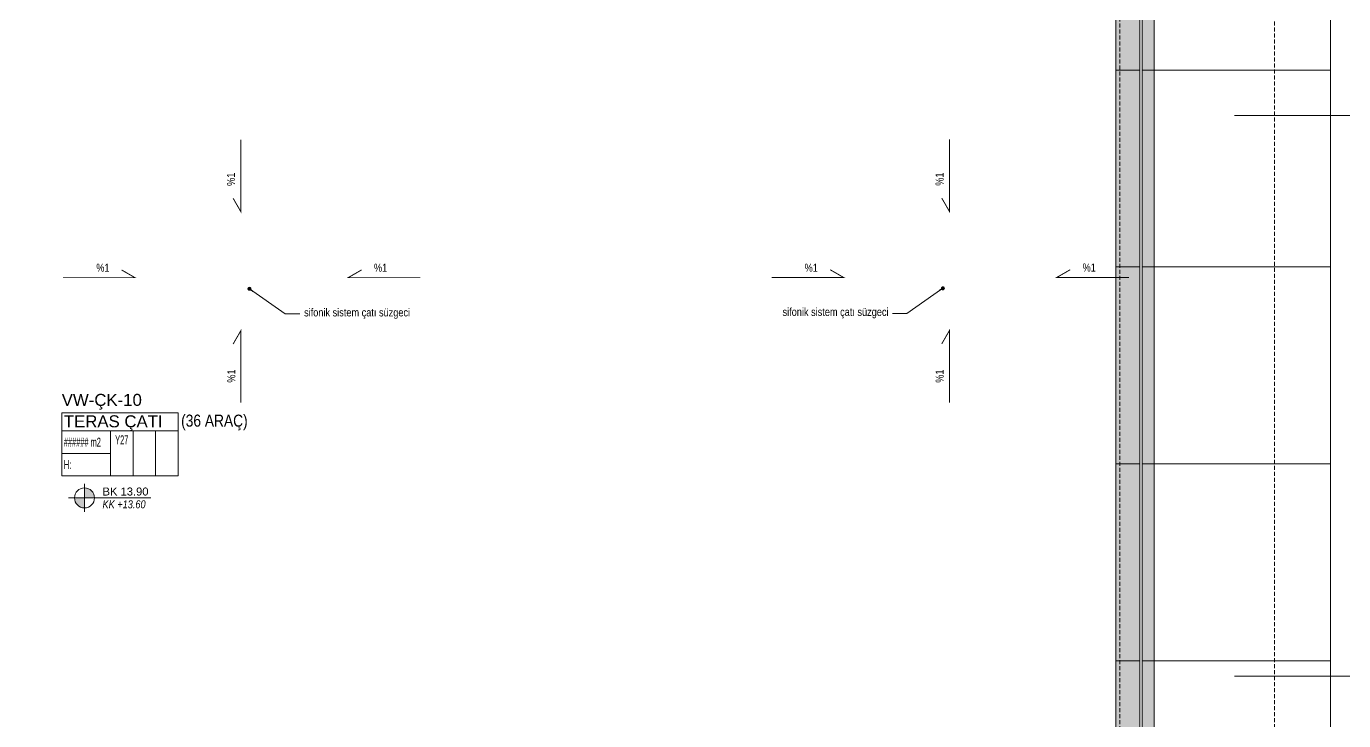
# Model space of a CAD drawing. Extents: x -1286 to 34975, y -230 to 6637.
# Drawn here: x 32482 to 34127, y 2412 to 3279 of the extents above; entities that cross this region are included whole.
import ezdxf
from ezdxf.enums import TextEntityAlignment as Align

# ---------------------------------------------------------------- set-up
doc = ezdxf.new("R2010")
doc.units = 0
doc.header["$LTSCALE"] = 20
doc.linetypes.add('HIDDEN', pattern=[0.375, 0.25, -0.125])
doc.layers.get('0').update_dxf_attribs({"color": 9, "lineweight": 9})
for name, color, linetype, lineweight in [('05G', 8, 'Continuous', 9), ('06A', 9, 'Continuous', 9), ('06B', 9, 'Continuous', 9), ('06D', 9, 'Continuous', 9), ('09', 9, 'Continuous', 9), ('15', 9, 'Continuous', 9), ('21', 9, 'Continuous', 9), ('21_MAHAL', 9, 'Continuous', 9), ('24', 9, 'Continuous', 9)]:
    doc.layers.add(name, color=color, linetype=linetype, lineweight=lineweight)
doc.styles.add('Arial', font='arial.ttf', dxfattribs={"height": 2.5})
doc.styles.add('MuuM_TEXT-ITALIC', font='ARIALNI.TTF')
doc.styles.add('MuuM_TEXT-STANDART', font='ARIALN.TTF')
doc.dimstyles.new('MuuM_DIM100', dxfattribs={"dimscale": 10, "dimtxt": 2, "dimasz": 1, "dimexe": 1, "dimexo": 1, "dimgap": 1, "dimtad": 1, "dimdec": 1, "dimrnd": 0.5, "dimdsep": 46, "dimtxsty": 'MuuM_TEXT-STANDART', "dimblk": 'ARCHTICK', "dimcen": 0, "dimdle": 0.15, "dimclrd": 256, "dimclre": 256, "dimclrt": 256, "dimadec": 0, "dimazin": 0, "dimtfac": 5, "dimtdec": 1, "dimtix": 1, "dimtmove": 2, "dimatfit": 3, "dimldrblk": 'DOT', "dimfxl": 0.2, "dimtolj": 1, "dimlwd": -1, "dimlwe": -1, "dimarcsym": 0})

# ---------------------------------------------------------------- blocks, each defined once
blk = doc.blocks.new('_ArchTick')
at = {"color": 0, "linetype": 'ByBlock', "const_width": 0.15}
blk.add_lwpolyline([(-0.5, -0.5), (0.5, 0.5)], dxfattribs=at)
blk = doc.blocks.new('_Dot')
at = {"color": 0, "linetype": 'ByBlock', "lineweight": -2}
blk.add_line((-0.5, 0), (-1, 0), dxfattribs=at)
at = {"color": 0, "linetype": 'ByBlock', "const_width": 0.5}
blk.add_lwpolyline([(-0.25, 0, 1), (0.25, 0, 1)], format="xyb", close=True, dxfattribs=at)
blk = doc.blocks.new('p-aks_vw')
at = {"layer": '24', "ltscale": 2}
for points in [[(5680, 2840), (5975, 2840)], [(5680, 2140), (5975, 2140)]]:
    blk.add_lwpolyline(points, dxfattribs=at)
blk = doc.blocks.new('0_elevationtarget-p-bk')
h = blk.add_hatch(color=254)
h.paths.add_polyline_path([(2.5, 0, 0.414214), (0, 2.5), (0, 0)])
h.paths.add_polyline_path([(0, 0), (-2.5, 0, 0.414214), (0, -2.5)])
blk.add_line((0, -3.5), (0, 3.5))
blk.add_lwpolyline([(16.6, 0), (-4, 0)])
blk.add_circle((0, 0), 2.5)
at = {"style": 'Arial'}
blk.add_attdef('BITMISKOT', text='', height=2, dxfattribs=at).set_placement((4.5, 0), align=Align.BOTTOM_LEFT)
at = {"style": 'MuuM_TEXT-ITALIC'}
blk.add_attdef('FINISHINGFLOORLEVEL', text='', height=2, dxfattribs=at).set_placement((4.5, -0.59), align=Align.TOP_LEFT)
blk = doc.blocks.new('0_roomno2')
blk.add_lwpolyline([(19.38, -10.5), (0, -10.5), (0, 0), (19.38, 0)], close=True)
for points in [[(0, -3), (19.38, -3)], [(8.12, -3), (8.12, -10.5)], [(11.88, -3), (11.88, -10.5)], [(15.62, -3), (15.62, -10.5)], [(0, -6.75), (8.12, -6.75)]]:
    blk.add_lwpolyline(points)
at = {"style": 'MuuM_TEXT-STANDART', "width": 0.6}
blk.add_text('H:', height=1.5, dxfattribs=at).set_placement((0.35, -8.61), align=Align.MIDDLE_LEFT)
at = {"style": 'Arial'}
blk.add_attdef('ODANO', (0, 1.17), '', height=2, dxfattribs=at)
blk.add_attdef('MEKANADI', text='', height=2, dxfattribs=at).set_placement((0.35, -3), align=Align.BOTTOM_LEFT)
at = {"style": 'MuuM_TEXT-STANDART', "width": 0.6}
for tag, p in [('M2', (0.35, -4.88)), ('TEMIZTAVANYUKSEKLIGI', (1.8, -8.61))]:
    blk.add_attdef(tag, text='', height=1.5, dxfattribs=at).set_placement(p, align=Align.MIDDLE_LEFT)
for tag, p in [('YER01', (10, -4.5)), ('TAVAN01', (13.75, -4.5)), ('DUVAR01', (17.5, -4.5)), ('YER02', (10, -6.75)), ('TAVAN02', (13.75, -6.75)), ('DUVAR02', (17.5, -6.75)), ('YER03', (10, -9)), ('TAVAN03', (13.75, -9)), ('DUVAR03', (17.5, -9))]:
    blk.add_attdef(tag, text='', height=1.5, dxfattribs=at).set_placement(p, align=Align.MIDDLE_CENTER)

msp = doc.modelspace()

# ---------------------------------------------------------------- hatches: boundary and pattern name
at = {"layer": '05G'}
h = msp.add_hatch(color=253, dxfattribs=at)
h.dxf.hatch_style = 1
h.paths.add_polyline_path([(33872.84, 227.5), (33842.84, 227.5), (33842.84, 4007.5), (33872.84, 4007.5)])
at = {"layer": '09'}
h = msp.add_hatch(dxfattribs=at)
h.set_pattern_fill('DOTS', color=251, scale=25, style=0)
h.set_pattern_definition([(0, (-62.4881, 14.9988), (0.78125, 1.5625), [0, -1.5625])])
edge = h.paths.add_edge_path()
edge.add_line((33875.84, 224.5), (33875.84, 4010.5))
edge.add_line((33875.84, 4010.5), (33890.84, 4010.5))
edge.add_line((33890.84, 4010.5), (33890.84, 224.5))
edge.add_line((33890.84, 224.5), (33875.84, 224.5))

# ---------------------------------------------------------------- linework, layer by layer
at = {"layer": '06A'}
for points in [[(33870.84, 4027.5), (32350.84, 4027.5), (32350.84, 3922.5), (32367.84, 3922.5), (32367.84, 4010.5), (33875.84, 4010.5), (33875.84, 224.5), (32367.84, 224.5), (32367.84, 324.5), (31607.84, 324.5), (31607.84, 307.5), (32350.84, 307.5), (32350.84, 207.5), (33870.84, 207.5)], [(34110.84, 207.5), (34110.84, 4027.5)], [(33842.84, 252.5), (32395.84, 252.5), (32395.84, 352.5), (31607.84, 352.5), (31607.84, 327.5), (32370.84, 327.5), (32370.84, 227.5), (33872.84, 227.5), (33872.84, 4007.5), (32370.84, 4007.5), (32370.84, 3922.5), (32395.84, 3922.5), (32395.84, 3982.5), (33842.84, 3982.5)], [(33842.84, 227.5), (33842.84, 3983.5)], [(33872.84, 3983.5), (33872.84, 251.54)], [(33872.84, 3224.5), (33842.84, 3224.5)], [(34110.84, 3224.5), (33875.84, 3224.52)], [(33875.84, 3224.52), (34016.84, 3224.5)], [(33872.84, 2978.5), (33842.84, 2978.5)], [(34110.84, 2978.5), (33875.84, 2978.52)], [(33875.84, 2978.52), (34016.84, 2978.5)], [(33872.84, 2732.5), (33842.84, 2732.5)], [(34110.84, 2732.5), (33875.84, 2732.52)], [(33875.84, 2732.52), (34016.84, 2732.5)], [(33872.84, 2486.5), (33842.84, 2486.5)], [(34110.84, 2486.5), (33875.84, 2486.52)], [(33875.84, 2486.52), (34016.84, 2486.5)]]:
    msp.add_lwpolyline(points, dxfattribs=at)
at = {"layer": '06B'}
msp.add_lwpolyline([(33875.84, 224.5), (33875.84, 4010.5), (33890.84, 4010.5), (33890.84, 224.5), (33875.84, 224.5)], dxfattribs=at)
at = {"layer": '06D', "linetype": 'HIDDEN'}
for points in [[(33872.84, 227.5), (33990.84, 227.5), (34040.84, 227.5), (34040.84, 4007.5), (33872.84, 4007.5)], [(33842.84, 3987.5), (33847.84, 3987.5), (33847.84, 247.5), (32390.84, 247.5), (32390.84, 347.5), (31607.84, 347.5)]]:
    msp.add_lwpolyline(points, dxfattribs=at)
at = {"layer": '15'}
msp.add_lwpolyline([(32367.84, 3922.5), (32367.84, 4010.5), (33875.84, 4010.5), (33875.84, 224.5), (32367.84, 224.5), (32367.84, 324.49), (31607.84, 324.5), (31607.84, 327.5), (32370.84, 327.5), (32370.84, 227.5), (33872.84, 227.5), (33872.84, 4007.5), (32370.84, 4007.5), (32370.84, 3922.5)], close=True, dxfattribs=at)
at = {"layer": '21', "const_width": 1.2}
for points in [[(32749.7, 3137.55), (32749.7, 3047.55), (32740.02, 3064.32)], [(33634.95, 3137.8), (33634.95, 3047.8), (33625.27, 3064.57)], [(32527.4, 2965.15), (32617.4, 2965.15), (32600.63, 2974.83)], [(32973.78, 2965.15), (32883.78, 2965.15), (32900.55, 2974.83)], [(33412.65, 2965.4), (33502.65, 2965.4), (33485.88, 2975.08)], [(33859.03, 2965.4), (33769.03, 2965.4), (33785.8, 2975.08)], [(32749.7, 2808.93), (32749.7, 2898.93), (32740.02, 2882.16)], [(33634.95, 2809.18), (33634.95, 2899.18), (33625.27, 2882.41)]]:
    msp.add_lwpolyline(points, dxfattribs=at)

# ---------------------------------------------------------------- block references
at = {"layer": '21', "xscale": 5, "yscale": 5, "zscale": 5}
msp.add_blockref('0_elevationtarget-p-bk', (32554.38, 2690), dxfattribs=at).add_auto_attribs({'BITMISKOT': 'BK 13.90', 'FINISHINGFLOORLEVEL': 'KK +13.60'})
at = {"layer": '21_MAHAL'}
ref = msp.add_blockref('0_roomno2', (32525.92, 2796.18), dxfattribs=dict(at, xscale=7.5, yscale=7.5, zscale=7.5))
ref.add_attrib('ODANO', 'VW-ÇK-10', (32525.92, 2804.96), dxfattribs={"layer": '0', "height": 15, "style": 'Arial'})
ref.add_attrib('MEKANADI', 'TERAS ÇATI', dxfattribs={"layer": '0', "height": 15, "style": 'Arial'}).set_placement((32528.54, 2773.68), align=Align.BOTTOM_LEFT)
ref.add_attrib('M2', '###### m2', dxfattribs={"layer": '0', "height": 11.25, "style": 'MuuM_TEXT-STANDART', "width": 0.6}).set_placement((32528.54, 2759.62), align=Align.MIDDLE_LEFT)
ref.add_attrib('YER01', 'Y27', dxfattribs={"layer": '0', "height": 11.25, "style": 'MuuM_TEXT-STANDART', "width": 0.6}).set_placement((32600.92, 2762.43), align=Align.MIDDLE_CENTER)
at = {"layer": '24'}
msp.add_blockref('p-aks_vw', (28310.84, 327.5), dxfattribs=at)

# ---------------------------------------------------------------- texts
at = {"layer": '21', "style": 'MuuM_TEXT-STANDART'}
for p in [(32828.68, 2926.74), (33426.39, 2927.38)]:
    msp.add_text('sifonik sistem çatı süzgeci', height=10, dxfattribs=at).set_placement(p, align=Align.TOP_LEFT)
msp.add_text('(36 ARAÇ)', height=15, dxfattribs=at).set_placement((32675.12, 2774.54), align=Align.BOTTOM_LEFT)
at = {"layer": '21', "char_height": 10, "width": 119.8316, "rotation": 90, "style": 'MuuM_TEXT-STANDART'}
for insert, attachment_point in [((32732.28, 3079.76), 1), ((33617.53, 3080.01), 1), ((32732.78, 2850.54), 3), ((33617.6, 2850.47), 3)]:
    msp.add_mtext('%1', dxfattribs=dict(at, insert=insert, attachment_point=attachment_point))
at = {"layer": '21', "char_height": 10, "width": 119.8316, "style": 'MuuM_TEXT-STANDART'}
for insert, attachment_point in [((32585.69, 2982.57), 3), ((32915.99, 2982.57), 1), ((33470.51, 2982.5), 3), ((33801.24, 2982.82), 1)]:
    msp.add_mtext('%1', dxfattribs=dict(at, insert=insert, attachment_point=attachment_point))

# ---------------------------------------------------------------- leaders
at = {"layer": '21'}
for points in [[(32760.42, 2951.2), (32805.26, 2919.81), (32823.35, 2919.81)], [(33626.67, 2951.83), (33581.83, 2920.44), (33563.74, 2920.44)]]:
    msp.add_leader(points, dimstyle='MuuM_DIM100', override={"dimasz": 0.5}, dxfattribs=at)

doc.saveas('drawing.dxf')
